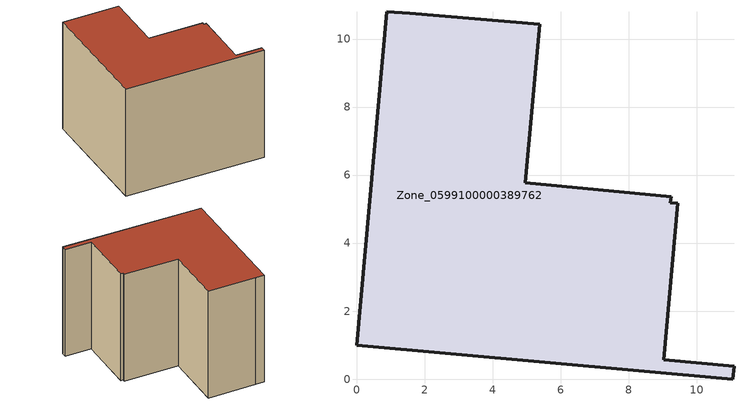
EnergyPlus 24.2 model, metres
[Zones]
Zone_0599100000389762
 floor ground (C_G): 4.96,5.77 9.25,5.37 9.23,5.19 9.44,5.18 9.03,0.57 11.1,0.39 11.06,0 0,1 0.89,10.8 1.57,10.75 5.39,10.44 z0
 wall outside (C_F): 11.06,0 11.1,0.39 9.03,0.57 9.44,5.18 9.23,5.19 9.25,5.37 4.96,5.77 5.39,10.44 1.57,10.75 0.89,10.8 0,1 11.06,0 z0:9.09
 roof outside (C_R): 1.57,10.75 0.89,10.8 0,1 11.06,0 11.1,0.39 9.03,0.57 9.44,5.18 9.23,5.19 9.25,5.37 4.96,5.77 5.39,10.44 z9.09
[BUILDING]
Pand.0599100000389762: North Axis=0; Terrain=City; Loads Convergence Tolerance Value=0.04; Temperature Convergence Tolerance Value=0.4; Solar Distribution=FullExterior; Maximum Number of Warmup Days=25; Minimum Number of Warmup Days=1
[Site:Location]
Rotterdam.The.Hague.AP_ZH_NLD Design_Conditions: Latitude=51.96; Longitude=4.45; Time Zone=1; Elevation=-4.5
[SITE:GROUNDTEMPERATURE:BUILDINGSURFACE]
18, 18, 18, 18, 18, 18, 18, 18, 18, 18, 18, 18
[MATERIAL] Thermal Absorptance=0.9; Solar Absorptance=0.7; Visible Absorptance=0.7
Name | Roughness | Thickness | Conductivity | Density | Specific Heat
G.TC.1992-2005 | MediumSmooth | 0.15 | 0.06 | 540 | 1210
F.TC.1992-2005 | Rough | 0.3 | 0.12 | 1920 | 840
R.TC.1992-2005 | MediumRough | 0.2 | 0.08 | 1500 | 1000
[CONSTRUCTION]
C_G: G.TC.1992-2005
C_F: F.TC.1992-2005
C_R: R.TC.1992-2005
[ZONE]
Zone_0599100000389762: Type=1; Multiplier=1; Ceiling Height=Autocalculate; Volume=Autocalculate; Floor Area=autocalculate; Part of Total Floor Area=Yes
[ZONEINFILTRATION:DESIGNFLOWRATE]
Infil_Zone_0599100000389762: Zone or ZoneList or Space or SpaceList=Zone_0599100000389762; Schedule=AlwaysOn; Design Flow Rate Calculation Method=Flow/Area; Flow Rate per Floor Area=0.0015; Constant Term Coefficient=1; Temperature Term Coefficient=0; Velocity Term Coefficient=0; Velocity Squared Term Coefficient=0
[HVACTEMPLATE:ZONE:IDEALLOADSAIRSYSTEM]
Zone_0599100000389762: Maximum Heating Supply Air Temperature=50; Minimum Cooling Supply Air Temperature=13; Maximum Heating Supply Air Humidity Ratio=0.0156; Minimum Cooling Supply Air Humidity Ratio=0.0077; Heating Limit=NoLimit; Cooling Limit=NoLimit; Dehumidification Control Type=ConstantSensibleHeatRatio; Cooling Sensible Heat Ratio=0.7; Dehumidification Setpoint=60; Humidification Control Type=None; Humidification Setpoint=30; Outdoor Air Method=None; Outdoor Air Flow Rate per Person=0.00944; Outdoor Air Flow Rate per Zone Floor Area=0; Outdoor Air Flow Rate per Zone=0; Demand Controlled Ventilation Type=None; Outdoor Air Economizer Type=NoEconomizer; Heat Recovery Type=None; Sensible Heat Recovery Effectiveness=0.7; Latent Heat Recovery Effectiveness=0.65
[ZONECONTROL:THERMOSTAT]
ThermostatControl_Zone_0599100000389762: Zone or ZoneList=Zone_0599100000389762; Control Type Schedule=DualSetpointControlType; Control 1=Thermostat_Zone_0599100000389762; Temperature Difference Between Cutout And Setpoint=0
[THERMOSTATSETPOINT:DUALSETPOINT]
Thermostat_Zone_0599100000389762: Heating Setpoint Temperature Schedule=HeatingSetpoint_Zone_0599100000389762; Cooling Setpoint Temperature Schedule=CoolingSetpoint_Zone_0599100000389762
[SCHEDULE:COMPACT]
HeatingSetpoint_Zone_0599100000389762: Through: 12/31, For: AllDays, Until: 24:00, 21
CoolingSetpoint_Zone_0599100000389762: Through: 12/31, For: AllDays, Until: 24:00, 24
DualSetpointControlType: Through: 12/31, For: AllDays, Until: 24:00, 4
AlwaysOn: Through: 12/31, For: AllDays, Until: 24:00, 1
